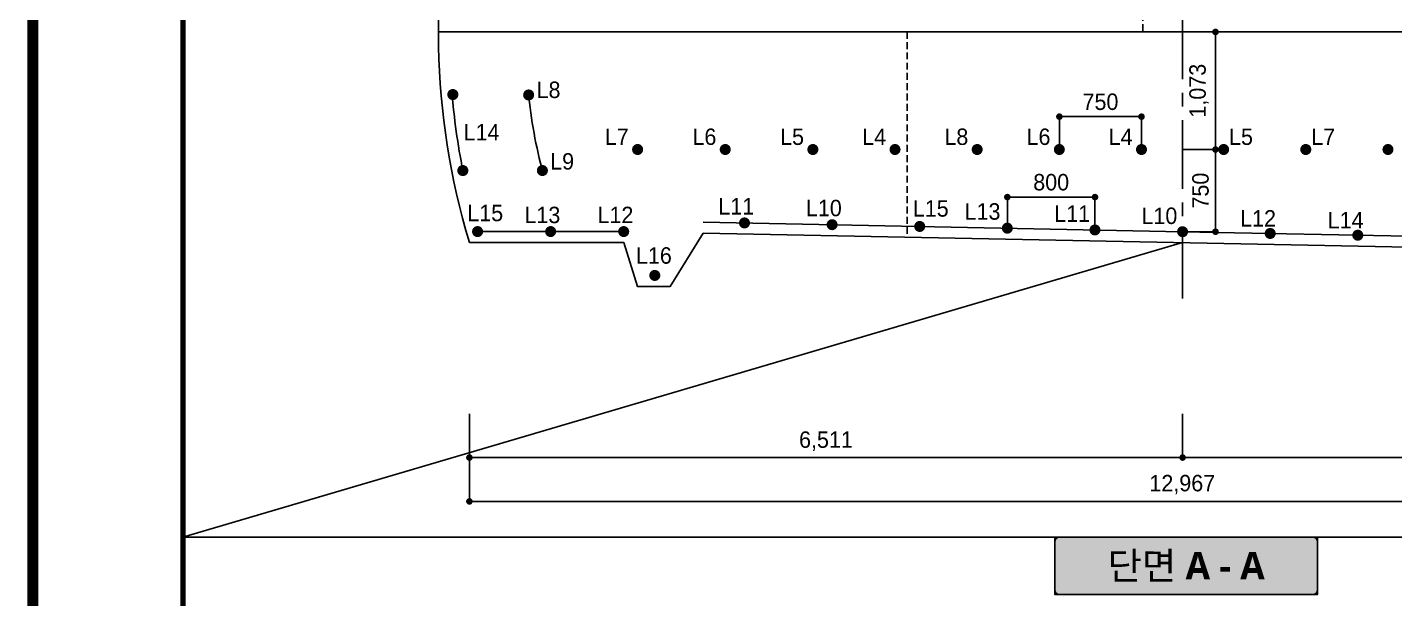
# Model space of a CAD drawing. Extents: x -689 to 317106, y 182884 to 219577.
# Drawn here: x 150106 to 162588, y 195623 to 200836 of the extents above; entities that cross this region are included whole.
import ezdxf
from ezdxf.enums import TextEntityAlignment as Align

# ---------------------------------------------------------------- set-up
doc = ezdxf.new("R2010")
doc.units = 0
doc.header["$LTSCALE"] = 500
doc.header["$MEASUREMENT"] = 0
doc.linetypes.add('A-CENTR01', pattern=[2, 1.25, -0.25, 0.25, -0.25])
doc.linetypes.add('HIDDEN', pattern=[0.375, 0.25, -0.125])
doc.layers.get('DEFPOINTS').update_dxf_attribs({"color": 55})
doc.layers.add('0-21', color=21, linetype='Continuous', plot=False)
doc.layers.add('0-250line', color=250, linetype='Continuous', lineweight=9, true_color=0x333333)
doc.layers.add('0-251', color=7, linetype='Continuous', true_color=0x6e6e6e)
for name, color, linetype in [('0-255', 52, 'Continuous'), ('A-DIM01', 1, 'Continuous'), ('CS-CNTL', 1, 'A-CENTR01'), ('CS-EXCV', 3, 'CFZ008'), ('CUT-BOD-LIN', 6, 'HIDDEN'), ('CX-BORD-LIN1', 7, 'Continuous'), ('CZ-TEX0', 7, 'Continuous'), ('CZ-TEX1', 7, 'Continuous'), ('CZ-TEX2', 7, 'Continuous'), ('CZ-TEX3', 7, 'Continuous'), ('TU-HOLE-LIN1', 1, 'Continuous'), ('발파공(바닥)', 5, 'Continuous'), ('발파공(외곽)', 6, 'Continuous'), ('발파공(전열)', 2, 'Continuous'), ('발파공(확대)', 7, 'Continuous')]:
    doc.layers.add(name, color=color, linetype=linetype)
doc.styles.add('STYLE1', font='')
doc.styles.add('TB_BTXT', font='')
doc.styles.add('TB_TEXT', font='')
doc.styles.add('돋움체', font='')
doc.styles.add('맑은고딕(굵게)', font='malgunbd.ttf')
doc.styles.get('STYLE1').set_extended_font_data('Dotum')
doc.styles.get('TB_BTXT').set_extended_font_data('Dotum')
doc.styles.get('TB_TEXT').set_extended_font_data('Dotum')
doc.styles.get('돋움체').set_extended_font_data('Dotum')
doc.linetypes.add('CFZ008', pattern='A,0.9,-0.2,[106,KHCLINE.shx,S=0.00606,R=180,X=0,Y=0],0.9', length=2)
doc.linetypes.add('E-DIGLN01', pattern='A,0.9,-0.2,[19,kscals.shx,S=0.1,R=180,X=0,Y=0],0.9', length=2)
doc.dimstyles.new('D_50', dxfattribs={"dimscale": 50, "dimtxt": 3, "dimasz": 1.2, "dimexe": 0, "dimexo": 0, "dimgap": 1.2, "dimtad": 1, "dimdec": 0, "dimrnd": 0.0005, "dimdsep": 46, "dimlunit": 6, "dimtxsty": '돋움체', "dimblk": 'DOT', "dimcen": 0.09, "dimclrd": 1, "dimclre": 1, "dimclrt": 1, "dimaunit": 1, "dimadec": 0, "dimazin": 0, "dimtfac": 1, "dimtdec": 0, "dimtix": 1, "dimtmove": 2, "dimatfit": 0, "dimfxl": 1, "dimtvp": 2, "dimtolj": 1, "dimtzin": 0, "dimlwd": -1, "dimlwe": -1, "dimarcsym": 0})

# ---------------------------------------------------------------- blocks, each defined once
blk = doc.blocks.new('_Dot')
at = {"color": 0, "linetype": 'ByBlock', "lineweight": -2}
blk.add_line((-0.5, 0), (-1, 0), dxfattribs=at)
at = {"color": 0, "linetype": 'ByBlock', "const_width": 0.5}
blk.add_lwpolyline([(-0.25, 0, 1), (0.25, 0, 1)], format="xyb", close=True, dxfattribs=at)
blk = doc.blocks.new('*D116')
at = {"layer": 'A-DIM01', "color": 1, "ltscale": 10, "transparency": 16777216}
for p, q in [((160652, 197310), (160652, 196910)), ((167107, 197310), (167107, 196910)), ((160712, 196910), (167047, 196910))]:
    blk.add_line(p, q, dxfattribs=at)
at = {"layer": 'DEFPOINTS', "color": 0, "ltscale": 10, "transparency": 16777216}
for p in [(160652, 197310), (167107, 197310), (167107, 196910)]:
    blk.add_point(p, dxfattribs=at)
at = {"layer": 'A-DIM01', "color": 1, "ltscale": 10, "transparency": 16777216, "xscale": 60, "yscale": 60, "zscale": 60, "rotation": 180}
blk.add_blockref('_Dot', (160652, 196910), dxfattribs=at)
at = {"layer": 'A-DIM01', "color": 1, "ltscale": 10, "transparency": 16777216, "xscale": 60, "yscale": 60, "zscale": 60}
blk.add_blockref('_Dot', (167107, 196910), dxfattribs=at)
at = {"layer": 'A-DIM01', "color": 1, "ltscale": 10, "transparency": 16777216, "insert": (163879, 197060), "char_height": 150, "attachment_point": 5, "style": '돋움체'}
blk.add_mtext('\\A1;6,456', dxfattribs=at)
blk = doc.blocks.new('*D117')
at = {"layer": 'A-DIM01', "color": 1, "ltscale": 10, "transparency": 16777216}
for p, q in [((154141, 197310), (154141, 196910)), ((160652, 197310), (160652, 196910)), ((160592, 196910), (154201, 196910))]:
    blk.add_line(p, q, dxfattribs=at)
at = {"layer": 'DEFPOINTS', "color": 0, "ltscale": 10, "transparency": 16777216}
for p in [(154141, 197310), (160652, 197310), (154141, 196910)]:
    blk.add_point(p, dxfattribs=at)
at = {"layer": 'A-DIM01', "color": 1, "ltscale": 10, "transparency": 16777216, "xscale": 60, "yscale": 60, "zscale": 60, "rotation": 180}
blk.add_blockref('_Dot', (154141, 196910), dxfattribs=at)
at = {"layer": 'A-DIM01', "color": 1, "ltscale": 10, "transparency": 16777216, "xscale": 60, "yscale": 60, "zscale": 60}
blk.add_blockref('_Dot', (160652, 196910), dxfattribs=at)
at = {"layer": 'A-DIM01', "color": 1, "ltscale": 10, "transparency": 16777216, "insert": (157396, 197060), "char_height": 150, "attachment_point": 5, "style": '돋움체'}
blk.add_mtext('\\A1;6,511', dxfattribs=at)
blk = doc.blocks.new('*D118')
at = {"layer": 'A-DIM01', "color": 1, "ltscale": 10, "transparency": 16777216}
for p, q in [((154141, 197310), (154141, 196510)), ((167108, 197310), (167108, 196510)), ((154201, 196510), (167048, 196510))]:
    blk.add_line(p, q, dxfattribs=at)
at = {"layer": 'DEFPOINTS', "color": 0, "ltscale": 10, "transparency": 16777216}
for p in [(154141, 197310), (167108, 197310), (167108, 196510)]:
    blk.add_point(p, dxfattribs=at)
at = {"layer": 'A-DIM01', "color": 1, "ltscale": 10, "transparency": 16777216, "xscale": 60, "yscale": 60, "zscale": 60, "rotation": 180}
blk.add_blockref('_Dot', (154141, 196510), dxfattribs=at)
at = {"layer": 'A-DIM01', "color": 1, "ltscale": 10, "transparency": 16777216, "xscale": 60, "yscale": 60, "zscale": 60}
blk.add_blockref('_Dot', (167108, 196510), dxfattribs=at)
at = {"layer": 'A-DIM01', "color": 1, "ltscale": 10, "transparency": 16777216, "insert": (160649, 196663), "char_height": 150, "attachment_point": 5, "style": '돋움체'}
blk.add_mtext('\\A1;12,967', dxfattribs=at)
blk = doc.blocks.new('*D492')
at = {"layer": 'A-DIM01', "color": 1, "ltscale": 10, "transparency": 16777216}
for p, q in [((160652, 199721), (160952, 199721)), ((160952, 199661), (160952, 199031)), ((160652, 198971), (160952, 198971))]:
    blk.add_line(p, q, dxfattribs=at)
at = {"layer": 'DEFPOINTS', "color": 0, "ltscale": 10, "transparency": 16777216}
for p in [(160652, 199721), (160652, 198971), (160952, 198971)]:
    blk.add_point(p, dxfattribs=at)
at = {"layer": 'A-DIM01', "color": 1, "ltscale": 10, "transparency": 16777216, "xscale": 60, "yscale": 60, "zscale": 60}
for p, rotation in [((160952, 199721), 90), ((160952, 198971), 270)]:
    blk.add_blockref('_Dot', p, dxfattribs=dict(at, rotation=rotation))
at = {"layer": 'A-DIM01', "color": 1, "ltscale": 10, "transparency": 16777216, "insert": (160816, 199346), "char_height": 150, "attachment_point": 5, "rotation": 90, "style": '돋움체'}
blk.add_mtext('\\A1;750', dxfattribs=at)
blk = doc.blocks.new('*D500')
at = {"layer": 'A-DIM01', "color": 1, "ltscale": 10, "transparency": 16777216}
for p, q in [((159052, 198987), (159052, 199287)), ((159112, 199287), (159792, 199287)), ((159852, 198987), (159852, 199287))]:
    blk.add_line(p, q, dxfattribs=at)
at = {"layer": 'DEFPOINTS', "color": 0, "ltscale": 10, "transparency": 16777216}
for p in [(159852, 199287), (159052, 198987), (159852, 198987)]:
    blk.add_point(p, dxfattribs=at)
at = {"layer": 'A-DIM01', "color": 1, "ltscale": 10, "transparency": 16777216, "xscale": 60, "yscale": 60, "zscale": 60, "rotation": 180}
blk.add_blockref('_Dot', (159052, 199287), dxfattribs=at)
at = {"layer": 'A-DIM01', "color": 1, "ltscale": 10, "transparency": 16777216, "xscale": 60, "yscale": 60, "zscale": 60}
blk.add_blockref('_Dot', (159852, 199287), dxfattribs=at)
at = {"layer": 'A-DIM01', "color": 1, "ltscale": 10, "transparency": 16777216, "insert": (159452, 199422), "char_height": 150, "attachment_point": 5, "style": '돋움체'}
blk.add_mtext('\\A1;800', dxfattribs=at)
blk = doc.blocks.new('*D501')
at = {"layer": 'A-DIM01', "color": 1, "ltscale": 10, "transparency": 16777216}
for p, q in [((160652, 200794), (160952, 200794)), ((160952, 200734), (160952, 199781)), ((160652, 199721), (160952, 199721))]:
    blk.add_line(p, q, dxfattribs=at)
at = {"layer": 'DEFPOINTS', "color": 0, "ltscale": 10, "transparency": 16777216}
for p in [(160652, 200794), (160652, 199721), (160952, 199721)]:
    blk.add_point(p, dxfattribs=at)
at = {"layer": 'A-DIM01', "color": 1, "ltscale": 10, "transparency": 16777216, "xscale": 60, "yscale": 60, "zscale": 60}
for p, rotation in [((160952, 200794), 90), ((160952, 199721), 270)]:
    blk.add_blockref('_Dot', p, dxfattribs=dict(at, rotation=rotation))
at = {"layer": 'A-DIM01', "color": 1, "ltscale": 10, "transparency": 16777216, "insert": (160802, 200258), "char_height": 150, "attachment_point": 5, "rotation": 90, "style": '돋움체'}
blk.add_mtext('\\A1;1,073', dxfattribs=at)
blk = doc.blocks.new('sb')
at = {"layer": '발파공(확대)', "color": 0, "const_width": 50, "flags": 128}
blk.add_lwpolyline([(14, 21, 1), (-14, -21, 1)], format="xyb", close=True, dxfattribs=at)
blk = doc.blocks.new('*D502')
at = {"layer": 'A-DIM01', "color": 1, "ltscale": 10, "transparency": 16777216}
for p, q in [((159527, 199721), (159527, 200021)), ((159587, 200021), (160217, 200021)), ((160277, 199721), (160277, 200021))]:
    blk.add_line(p, q, dxfattribs=at)
at = {"layer": 'DEFPOINTS', "color": 0, "ltscale": 10, "transparency": 16777216}
for p in [(160277, 200021), (159527, 199721), (160277, 199721)]:
    blk.add_point(p, dxfattribs=at)
at = {"layer": 'A-DIM01', "color": 1, "ltscale": 10, "transparency": 16777216, "xscale": 60, "yscale": 60, "zscale": 60, "rotation": 180}
blk.add_blockref('_Dot', (159527, 200021), dxfattribs=at)
at = {"layer": 'A-DIM01', "color": 1, "ltscale": 10, "transparency": 16777216, "xscale": 60, "yscale": 60, "zscale": 60}
blk.add_blockref('_Dot', (160277, 200021), dxfattribs=at)
at = {"layer": 'A-DIM01', "color": 1, "ltscale": 10, "transparency": 16777216, "insert": (159902, 200156), "char_height": 150, "attachment_point": 5, "style": '돋움체'}
blk.add_mtext('\\A1;750', dxfattribs=at)
blk = doc.blocks.new('bb')
at = {"layer": '발파공(바닥)', "const_width": 50}
blk.add_lwpolyline([(-14, 21, -1), (14, -21, -1)], format="xyb", close=True, dxfattribs=at)
blk = doc.blocks.new('cb')
at = {"layer": '발파공(외곽)', "lineweight": 0, "const_width": 50}
blk.add_lwpolyline([(-17, 19, 1), (17, -19, 1)], format="xyb", close=True, dxfattribs=at)
blk = doc.blocks.new('jb')
at = {"layer": '발파공(전열)', "const_width": 50, "flags": 128}
blk.add_lwpolyline([(14, 21, 1), (-14, -21, 1)], format="xyb", close=True, dxfattribs=at)
blk = doc.blocks.new('CXBLKA1')
at = {"layer": 'CX-BORD-LIN1', "color": 7, "const_width": 2}
blk.add_lwpolyline([(821, 20), (25, 20), (25, 574), (821, 574)], close=True, dxfattribs=at)
at = {"layer": 'CZ-TEX0', "color": 7, "style": 'TB_BTXT'}
blk.add_attdef('UD_TITLE', text='', height=10, dxfattribs=at).set_placement((423, 553), align=Align.MIDDLE_CENTER)
at = {"layer": 'CZ-TEX1', "color": 7, "style": 'TB_BTXT'}
blk.add_attdef('PI_CNAME', text='', height=5, dxfattribs=at).set_placement((40, 552), align=Align.BOTTOM_LEFT)
blk.add_attdef('UD_SUBTITLE', text='', height=7, dxfattribs=at).set_placement((423, 538), align=Align.MIDDLE_CENTER)
at = {"layer": 'CZ-TEX2', "color": 7}
for tag, height, style, p in [('UD_CDNAME', 4, 'TB_BTXT', (42, 544)), ('DA_STDNAME', 3, 'TB_TEXT', (783.49, 13.5))]:
    blk.add_attdef(tag, text='', height=height, dxfattribs=dict(at, style=style)).set_placement(p, align=Align.BOTTOM_LEFT)
at = {"layer": 'CZ-TEX2', "color": 7, "style": 'TB_TEXT'}
for tag, height, p in [('DC_RNUM4', 3, (320, 52)), ('DC_RDATE4', 3.5, (353, 52.5)), ('DC_RAPP4', 3.5, (501.56, 52.5)), ('DC_RCHK4', 3.5, (542.36, 52.5)), ('DC_RDGN4', 3.5, (582.36, 52.5)), ('FI_NAME', 4.5, (780, 51)), ('PI_TITLE', 4.5, (243, 50)), ('UD_CDIST', 4.5, (676, 50)), ('DC_RNUM3', 3, (320, 45)), ('DC_RDATE3', 3.5, (353, 45.4)), ('DC_RAPP3', 3.5, (501.56, 45.4)), ('DC_RCHK3', 3.5, (542.36, 45.4)), ('DC_RDGN3', 3.5, (582.36, 45.4)), ('DI_TITLE', 4.5, (780, 44)), ('PI_CDNAME', 4.5, (243, 38)), ('DC_RDATE2', 3.5, (353, 38.5)), ('DC_RAPP2', 3.5, (501.56, 38.5)), ('DC_RCHK2', 3.5, (542.36, 38.5)), ('DC_RDGN2', 3.5, (582.36, 38.5)), ('DA_HSCALE', 4.5, (658.5, 38)), ('DA_VSCALE', 4.5, (693, 38)), ('DC_RNUM2', 3, (320, 38)), ('DI_SUBTITLE', 3.5, (780, 37)), ('DC_RNUM1', 3, (320, 31)), ('DC_RDATE1', 3.5, (353, 31.5)), ('DC_RAPP1', 3.5, (501.56, 31.5)), ('DC_RCHK1', 3.5, (542.36, 31.5)), ('DC_RDGN1', 3.5, (582.36, 31.5)), ('PA_CCLASS', 4.5, (204, 26.5)), ('PI_STAGE', 4.5, (283, 26.5)), ('DI_DRWNO', 4.5, (676, 26.5)), ('DA_PAGENO', 4.5, (780, 26.5))]:
    blk.add_attdef(tag, text='', height=height, dxfattribs=at).set_placement(p, align=Align.MIDDLE_CENTER)
for tag, p in [('DC_RDES4', (377, 52.5)), ('DC_RDES3', (377, 45.4)), ('DC_RDES2', (377, 38.5)), ('DC_RDES1', (377.03, 31.5))]:
    blk.add_attdef(tag, text='', height=3.5, dxfattribs=at).set_placement(p, align=Align.MIDDLE_LEFT)
at = {"layer": 'CZ-TEX3', "color": 7, "style": 'TB_TEXT', "flags": 1}
for tag, p in [('PI_ID', (24, 16)), ('PI_CCODE', (31, 16)), ('PA_DSDATE', (47, 16)), ('PA_DEDATE', (64, 16)), ('PA_CSDATE', (81, 16)), ('PA_CEDATE', (98, 16)), ('PA_CFDATE', (114, 16)), ('EI_ENAME', (132, 16)), ('EI_DEPT', (146, 16)), ('EI_PERSON', (158, 16)), ('EI_EMAIL', (174, 16)), ('CI_CATEG', (189, 16)), ('CI_ROLE', (204, 16)), ('CI_ONAME', (216, 16)), ('CI_ADDR', (232, 16)), ('CI_TEL', (246, 16)), ('CI_FAX', (257, 16)), ('CI_HPADDR', (270, 16)), ('CI_CODE', (287, 16)), ('CI_DEPT', (300, 16)), ('CI_PERSON', (312, 16)), ('CI_EMAIL', (329, 16)), ('CI_PROLE', (342, 16)), ('DI_MANCODE', (357, 16)), ('DI_CATEG', (377, 16)), ('DI_LDATE', (392, 16)), ('DI_PCLASS', (407, 16)), ('DI_MMCLASS', (424, 16)), ('DI_MSCLASS', (443, 16)), ('DI_ECLASS', (462, 16)), ('DI_FNAME', (478, 16)), ('DC_ONAME', (493, 16)), ('DC_NNAME', (510, 16)), ('FI_CODE', (529, 16)), ('FI_CLASS', (545, 16)), ('FI_ICODE1', (563, 16)), ('FI_ICODE2', (581, 16)), ('------------', (597, 16))]:
    blk.add_attdef(tag, p, '', height=2, dxfattribs=at)

msp = doc.modelspace()

# ---------------------------------------------------------------- hatches: boundary and pattern name
at = {"layer": '0-250line'}
h = msp.add_hatch(color=256, dxfattribs=at)
edge = h.paths.add_edge_path()
edge.add_line((161884.36731, 195922.76852), (161884.36731, 196135.3556))
edge.add_arc((161835.41592, 196135.35559), 48.95139, 0.000000429, 90.000000429)
edge.add_line((161835.41592, 196184.30698), (159533.3187, 196184.30698))
edge.add_arc((159533.3187, 196135.3556), 48.95139, 89.999999937, 179.999999937)
edge.add_line((159484.36731, 196135.3556), (159484.36731, 195710.18145))
edge.add_arc((159533.3187, 195710.18145), 48.95139, 179.999999879, 269.999999879)
edge.add_line((159533.3187, 195661.23006), (161835.41592, 195661.23006))
edge.add_arc((161835.41592, 195710.18145), 48.95139, 269.999999755, 359.999999755)
edge.add_line((161884.36731, 195710.18145), (161884.36731, 195922.76852))

# ---------------------------------------------------------------- linework, layer by layer
at = {"layer": '0-21'}
msp.add_lwpolyline([(161884.36731, 196184.30698), (159484.36731, 196184.30698), (159484.36731, 195661.23006), (161884.36731, 195661.23006), (161884.36731, 196184.30698)], close=True, dxfattribs=at)
at = {"layer": '0-250line', "lineweight": 0}
msp.add_lwpolyline([(161884.36731, 195922.76852), (161884.36731, 196135.3556, 0.4142135624), (161835.41592, 196184.30698), (159533.3187, 196184.30698, 0.4142135624), (159484.36731, 196135.3556), (159484.36731, 195710.18145, 0.4142135624), (159533.3187, 195661.23006), (161835.41592, 195661.23006, 0.4142135624), (161884.36731, 195710.18145)], format="xyb", close=True, dxfattribs=at)
at = {"layer": '0-251', "const_width": 50}
msp.add_lwpolyline([(169776.58188, 186134.30698), (151526.58188, 186134.30698), (151526.58188, 208584.30698), (169776.58188, 208584.30698), (169776.58188, 186134.30698)], dxfattribs=at)
at = {"layer": 'CS-CNTL', "linetype": 'A-CENTR01'}
msp.add_line((160651.58188, 198362.74355), (160651.58188, 208034.07975), dxfattribs=at)
at = {"layer": 'CS-EXCV', "linetype": 'E-DIGLN01'}
msp.add_line((156274.58188, 198958.76592), (164628.58188, 198791.68592), dxfattribs=at)
at = {"layer": 'CS-EXCV', "linetype": 'E-DIGLN01', "flags": 128}
msp.add_lwpolyline([(167107.30847, 198698.18592, 0.283387766), (165488.19226, 205517.83631, 0.4142135624), (155814.97149, 205517.83631, 0.2760217245), (154140.94975, 198872.26592)], format="xyb", dxfattribs=at)
for points in [[(153858.44479, 200794.36301), (167444.71896, 200794.36301)], [(154140.94975, 198872.26592), (155549.58188, 198872.26592), (155674.58188, 198472.26592), (155974.58188, 198472.26592), (156274.58188, 198958.76592)]]:
    msp.add_lwpolyline(points, dxfattribs=at)
at = {"layer": 'CUT-BOD-LIN', "ltscale": 0.5}
for p, q in [((160289.48446, 201426.38148), (160289.48446, 200794.36301)), ((158138.38752, 200794.36301), (158138.38752, 198921.48981))]:
    msp.add_line(p, q, dxfattribs=at)
at = {"layer": 'DEFPOINTS'}
for p, q in [((154215.75848, 198972.26592), (155549.58188, 198972.26592)), ((156274.58188, 199058.76592), (160651.59833, 198971.22559)), ((160651.59833, 198971.22559), (164628.58188, 198891.68592)), ((160651.58188, 198871.22592), (151526.58188, 196184.30698))]:
    msp.add_line(p, q, dxfattribs=at)
for points in [[(151526.58188, 211034.30698), (189576.58188, 211034.30698), (189576.58188, 186134.30698), (151526.58188, 186134.30698)], [(151526.58188, 208584.30698), (169776.58188, 208584.30698), (169776.58188, 196184.30698), (151526.58188, 196184.30698)], [(151526.58188, 196184.30698), (169776.58188, 196184.30698), (169776.58188, 186134.30698), (151526.58188, 186134.30698)]]:
    msp.add_lwpolyline(points, close=True, dxfattribs=at)
at = {"layer": 'TU-HOLE-LIN1'}
for points in [[(153981.32158, 200246.15211, 0.0275262227), (154081.23137, 199529.13778)], [(154679.79429, 200243.74911, 0.0409105625), (154813.05281, 199504.85316, 0.0361617696)], [(154208.88126, 198996.30139, 0.0009498489), (154215.75848, 198972.26592)]]:
    msp.add_lwpolyline(points, format="xyb", dxfattribs=at)

# ---------------------------------------------------------------- block references
at = {"xscale": 50, "yscale": 50, "zscale": 50}
msp.add_blockref('CXBLKA1', (148905.64711, 182884.30698), dxfattribs=at)
at = {"layer": '발파공(바닥)'}
for p, rotation in [((156652.39809, 199051.2096), 358.8542371618254), ((154215.75848, 198972.26592), 358.8542371618254), ((154882.67018, 198972.26592), 358.8542371618254), ((155549.58188, 198972.26592), 358.8542371618254), ((157452.23814, 199035.2128), 358.8542371618254), ((158252.07818, 199019.216), 358.8542371618254), ((159051.91823, 199003.2192), 358.8542371618254), ((159851.75828, 198987.22239), 358.8542371618254), ((161451.43838, 198955.22879), 358.8542371618225), ((162251.27842, 198939.23199), 358.8542371618225)]:
    msp.add_blockref('bb', p, dxfattribs=dict(at, rotation=rotation))
msp.add_blockref('bb', (160651.59833, 198971.22559), dxfattribs=at)
at = {"layer": '발파공(바닥)', "xscale": -1}
msp.add_blockref('bb', (155833.43174, 198572.26592), dxfattribs=at)
at = {"layer": '발파공(외곽)', "rotation": 265.1106713038935}
for p in [(153990.00148, 200222.7073), (154081.23137, 199529.13778)]:
    msp.add_blockref('cb', p, dxfattribs=at)
at = {"layer": '발파공(전열)', "rotation": 265.2492040677985}
for p in [(154681.9757, 200218.84446), (154807.40937, 199529.20786)]:
    msp.add_blockref('jb', p, dxfattribs=at)
at = {"layer": '발파공(확대)', "rotation": 277.6686567281555}
for p in [(155676.58188, 199721.22559), (156476.58188, 199721.22559), (157276.58188, 199721.22559), (158026.58188, 199721.22559), (158776.58188, 199721.22559), (159526.58188, 199721.22559), (160276.58188, 199721.22559)]:
    msp.add_blockref('sb', p, dxfattribs=at)
at = {"layer": '발파공(확대)', "xscale": -1, "rotation": 82.33134327184443}
for p in [(161026.58188, 199721.22559), (161776.58188, 199721.22559), (162526.58188, 199721.22559)]:
    msp.add_blockref('sb', p, dxfattribs=at)

# ---------------------------------------------------------------- texts
at = {"layer": '0-255', "color": 7, "true_color": 0xffffff, "style": '맑은고딕(굵게)'}
msp.add_text('단면 A - A', height=250, rotation=359.97820732, dxfattribs=at).set_placement((160684.36731, 195922.76852), align=Align.MIDDLE_CENTER)
at = {"layer": 'CZ-TEX2', "style": 'STYLE1'}
for s, p in [('L8', (154754.50609, 200191.00026, 0)), ('L14', (154087.98707, 199803.57834, 0)), ('L7', (155377.35318, 199762.86069, 0)), ('L6', (156177.35318, 199762.86069, 0)), ('L5', (156977.35318, 199762.86069, 0)), ('L4', (157727.35318, 199762.86069, 0)), ('L8', (158477.35318, 199762.86069, 0)), ('L6', (159227.35318, 199762.86069, 0)), ('L4', (159977.35318, 199762.86069, 0)), ('L5', (161075.94644, 199762.86069, 0)), ('L7', (161826.35405, 199762.86069, 0)), ('L9', (154878.47407, 199537.83772, 0)), ('L15', (154121.76154, 199067.03202, 0)), ('L11', (156413.25682, 199128.1091, 0)), ('L10', (157213.09687, 199112.1123, 0)), ('L15', (158189.15523, 199108.50676, 0)), ('L13', (158661.60345, 199080.81368, 0)), ('L13', (154643.52891, 199049.16543, 0)), ('L12', (155310.44061, 199049.16543, 0)), ('L11', (159480.11205, 199061.08634, 0)), ('L10', (160276.21743, 199041.35799, 0)), ('L12', (161176.86241, 199017.90012, 0)), ('L14', (161976.70246, 199001.90332, 0)), ('L16', (155661.59336, 198679.08978, 0))]:
    msp.add_text(s, height=150, dxfattribs=at).set_placement(p)

# ---------------------------------------------------------------- dimensions: what is measured, and where the dimension line sits
at = {"layer": 'A-DIM01', "ltscale": 10}
for base, p1, p2, angle, picture, middle in [((160951.58188, 199721.22559), (160651.58188, 200794.36301), (160651.59833, 199721.22559), 90, '*D501', (160802.02964, 200257.7943)), ((160276.58188, 200021.22559), (159526.58188, 199721.22559), (160276.58188, 199721.22559), 180, '*D502', (159901.58188, 200156.32736)), ((160951.59833, 198971.22559), (160651.59833, 199721.22559), (160651.59833, 198971.22559), 90, '*D492', (160816.49656, 199346.22559)), ((159851.75828, 199287.22239), (159051.75828, 198987.22239), (159851.75828, 198987.22239), 180, '*D500', (159451.75828, 199422.32416)), ((167107.30847, 196910.36301), (160651.58188, 197310.36301), (167107.30847, 197310.36301), 180, '*D116', (163879.44517, 197059.91525))]:
    dim = msp.add_linear_dim(base=base, p1=p1, p2=p2, angle=angle, dimstyle='D_50', dxfattribs=at)
    dim.commit()
    dim.dimension.update_dxf_attribs({"geometry": picture, "text_midpoint": middle})
dim = msp.add_linear_dim(base=(154140.94975, 196910.36301), p1=(160651.58188, 197310.36301), p2=(154140.94975, 197310.36301), dimstyle='D_50', dxfattribs=at)
dim.commit()
dim.dimension.update_dxf_attribs({"geometry": '*D117', "text_midpoint": (157396.26582, 197059.91525)})
dim = msp.add_linear_dim(base=(167108.30847, 196510.36301), p1=(154140.94975, 197310.36301), p2=(167108.30847, 197310.36301), angle=180, dimstyle='D_50', dxfattribs=at)
dim.commit()
dim.dimension.update_dxf_attribs({"geometry": '*D118', "text_midpoint": (160649.00597, 196663.42849), "dimtype": 128})

doc.saveas('drawing.dxf')
